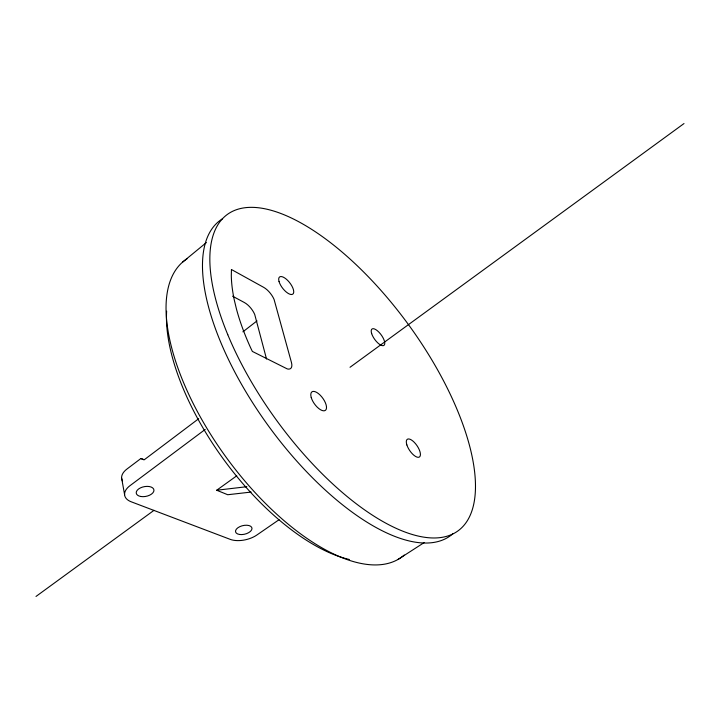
<?xml version="1.0" encoding="UTF-8"?>
<svg xmlns="http://www.w3.org/2000/svg" width="720" height="720" viewBox="0 0 720 720"><rect width="100%" height="100%" fill="white"/><g stroke="black" fill="none" stroke-linecap="round" stroke-linejoin="round"><path stroke-width="1.08" d="M182.502 262.206L206.424 242.532M242.892 331.83L256.995 320.904M198.675 418.725L144.27 459.747L140.868 458.532L126.945 469.044A20.538 11.448 -11 0 0 122.562 481.005M205.2 429.435L129.987 485.676A20.7 11.349 -11.2 0 0 131.211 501.795L230.22 539.361A19.35 10.08 -13.4 0 0 256.851 535.023L279.036 519.723M36 596.448L153.981 510.345M350.019 367.281L684 123.552M251.145 492.066L227.718 494.73L216.693 490.239L236.754 475.803M398.088 559.395L424.143 542.601M216.693 490.239L246.843 486.702M140.868 458.532L143.856 459.756M232.587 296.199L244.35 302.517A12.816 5.652 52 0 1 254.709 314.433L266.526 359.019M121.626 478.143L124.605 494.73M452.772 533.835A195.237 82.278 53.9 0 1 269.073 426.78A195.237 82.278 53.9 0 1 222.498 218.781M404.226 555.057A183.771 83.016 53.9 0 1 226.89 458.28A183.771 83.016 53.9 0 1 187.02 258.822M349.353 559.485A175.113 79.803 53.9 0 1 224.577 460.701A175.113 79.803 53.9 0 1 166.635 311.175M231.453 269.523L231.309 275.661A167.175 69.453 53.9 0 0 234.306 300.069L236.475 309.087A167.175 69.453 53.9 0 0 250.875 348.345L252.36 351.423L287.307 368.937A13.284 5.868 53 0 0 291.438 362.439L274.059 299.376A12.915 5.508 52 0 0 263.655 287.334L231.453 269.523M227.79 334.719A195.795 81.486 53.9 0 0 457.92 530.928A195.795 81.486 53.9 0 0 342.333 252.27A195.795 81.486 53.9 0 0 227.79 334.719M311.22 397.467A11.448 5.04 54 0 0 324.594 410.733A11.448 5.04 54 0 0 320.139 395.109A11.448 5.04 54 0 0 311.22 397.467M279.045 281.538A10.836 4.482 52.2 0 0 291.789 294.507A10.836 4.482 52.2 0 0 287.811 280.557A10.836 4.482 52.2 0 0 279.045 281.538M371.673 333.657A10.152 3.96 53.8 0 0 383.319 345.654A10.152 3.96 53.8 0 0 378.981 332.226A10.152 3.96 53.8 0 0 371.673 333.657M406.872 444.951A10.737 4.401 55.6 0 0 419.031 457.191A10.737 4.401 55.6 0 0 414.207 442.251A10.737 4.401 55.6 0 0 406.872 444.951M239.481 534.465A8.415 4.383 -13.4 0 0 252 528.588A8.415 4.383 -13.4 0 0 239.769 526.671A8.415 4.383 -13.4 0 0 239.481 534.465M140.868 496.503A9 4.941 -11.2 0 0 153.954 490.167A9 4.941 -11.2 0 0 140.4 487.908A9 4.941 -11.2 0 0 140.868 496.503"/></g></svg>
